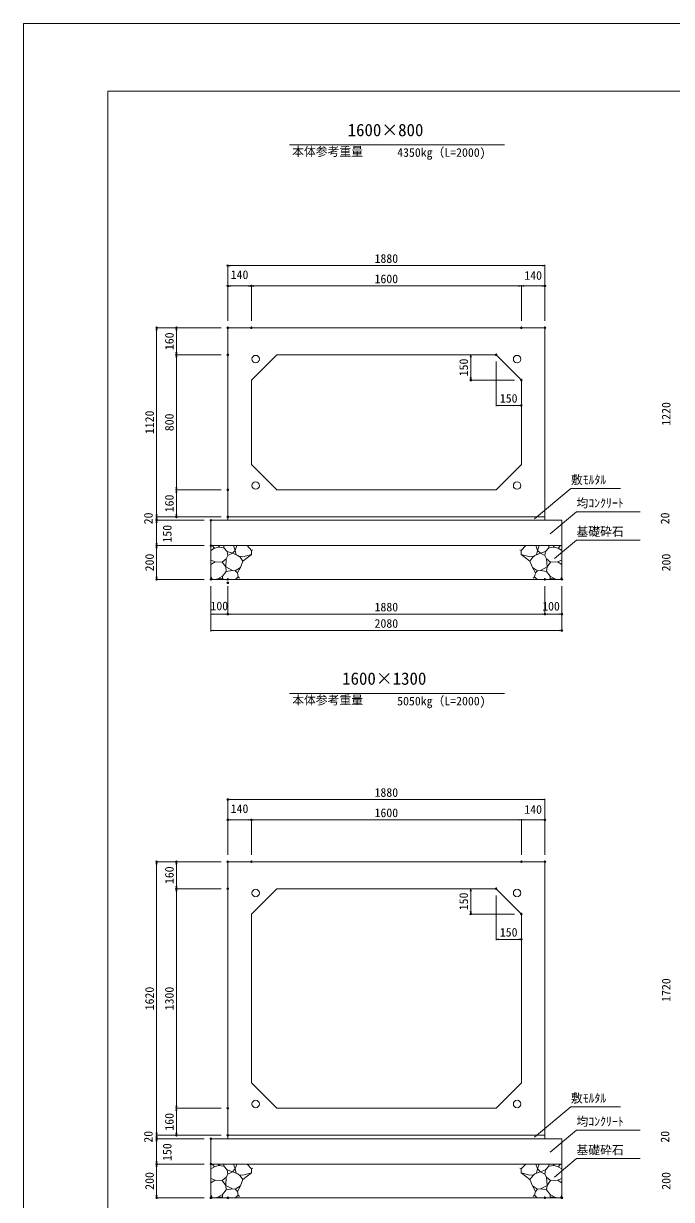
# Model space of a CAD drawing. Units: millimetres on the paper. Extents: x 0 to 841, y 0 to 594.
# Drawn here: x 0 to 192, y 245.9 to 594 of the extents above; entities that cross this region are included whole.
import ezdxf
from ezdxf.enums import TextEntityAlignment as Align

# ---------------------------------------------------------------- set-up
doc = ezdxf.new("R2010")
doc.units = ezdxf.units.MM
doc.header["$PDMODE"] = 32
doc.header["$PDSIZE"] = 0.5
for name, color, linetype, lineweight in [('D-STR-DIM（寸法）', 7, 'Continuous', 18), ('D-STR-HTXT（旗揚げ）', 4, 'Continuous', 18), ('D-STR-STR1（構造物）', 7, 'Continuous', 18), ('D-STR-STRn（構造物）', 5, 'Continuous', 18), ('D-STR（構造物外形線）', 1, 'Continuous', 18), ('D-TTL(外枠）', 2, 'Continuous', 18), ('DEFPOINTS_2', 8, 'Continuous', 18)]:
    doc.layers.add(name, color=color, linetype=linetype, lineweight=lineweight)
doc.layers.add('D-STR-TXT（文字）', color=7, linetype='Continuous')
doc.styles.add('ＭＳ ゴシック', font='')
doc.styles.get('ＭＳ ゴシック').set_extended_font_data('MS Gothic')

# ---------------------------------------------------------------- blocks, each defined once
blk = doc.blocks.new('-000-open_arrow')
at = {"color": 7, "linetype": 'Continuous', "lineweight": 9}
for p, q in [((-7.5, 1.25), (0, 0)), ((0, 0), (-7.5, -1.25))]:
    blk.add_line(p, q, dxfattribs=at)
at = {"color": 9, "linetype": 'Continuous', "lineweight": 18}
blk.add_line((0, 0), (-1, 0), dxfattribs=at)

msp = doc.modelspace()

# ---------------------------------------------------------------- linework, layer by layer
at = {"layer": 'D-STR-DIM（寸法）'}
for p, q in [((60.529, 505.937), (60.529, 522.578)), ((154.429, 522.328), (60.629, 522.328)), ((154.529, 505.937), (154.529, 522.578)), ((60.529, 505.937), (60.529, 516.562)), ((67.429, 516.312), (60.629, 516.312)), ((67.529, 505.937), (67.529, 516.562)), ((67.529, 505.937), (67.529, 516.562)), ((147.429, 516.312), (67.629, 516.312)), ((147.529, 505.937), (147.529, 516.562)), ((147.529, 505.937), (147.529, 516.562)), ((147.629, 516.312), (154.429, 516.312)), ((154.529, 505.937), (154.529, 516.562)), ((58.529, 503.937), (39.193, 503.937)), ((39.443, 448.037), (39.443, 503.837)), ((58.529, 503.937), (45.058, 503.937)), ((45.308, 496.037), (45.308, 503.837)), ((58.529, 495.937), (45.058, 495.937)), ((58.529, 495.937), (45.058, 495.937)), ((45.308, 456.037), (45.308, 495.837)), ((138.029, 495.937), (132.279, 495.937)), ((132.529, 495.837), (132.529, 488.537)), ((140.029, 493.937), (140.029, 480.687)), ((145.529, 488.437), (132.279, 488.437)), ((147.529, 486.437), (147.529, 480.687)), ((140.129, 480.937), (147.429, 480.937)), ((58.529, 455.937), (45.058, 455.937)), ((58.529, 455.937), (45.058, 455.937)), ((45.308, 455.837), (45.308, 448.037)), ((58.529, 447.937), (39.193, 447.937)), ((58.529, 447.937), (39.193, 447.937)), ((53.529, 446.937), (39.193, 446.937)), ((53.529, 446.937), (39.193, 446.937)), ((39.443, 447.837), (39.443, 447.037)), ((39.443, 446.837), (39.443, 439.537)), ((58.529, 447.937), (45.058, 447.937)), ((53.529, 439.437), (39.193, 439.437)), ((53.529, 439.437), (39.193, 439.437)), ((39.443, 439.337), (39.443, 429.537)), ((53.529, 429.437), (39.193, 429.437)), ((55.529, 427.437), (55.529, 418.9)), ((55.529, 427.437), (55.529, 414.047)), ((60.529, 427.437), (60.529, 418.9)), ((60.529, 426.437), (60.529, 418.9)), ((154.529, 427.437), (154.529, 418.9)), ((154.529, 427.437), (154.529, 418.9)), ((159.529, 427.437), (159.529, 414.047)), ((159.529, 427.437), (159.529, 418.9)), ((55.629, 419.15), (60.429, 419.15)), ((60.629, 419.15), (154.429, 419.15)), ((154.629, 419.15), (159.429, 419.15)), ((55.629, 414.297), (159.429, 414.297)), ((60.529, 347.86), (60.529, 364.501)), ((154.429, 364.251), (60.629, 364.251)), ((154.529, 347.86), (154.529, 364.501)), ((60.529, 347.86), (60.529, 358.485)), ((67.429, 358.235), (60.629, 358.235)), ((67.529, 347.86), (67.529, 358.485)), ((67.529, 347.86), (67.529, 358.485)), ((147.429, 358.235), (67.629, 358.235)), ((147.529, 347.86), (147.529, 358.485)), ((147.529, 347.86), (147.529, 358.485)), ((147.629, 358.235), (154.429, 358.235)), ((154.529, 347.86), (154.529, 358.485)), ((58.529, 345.86), (39.193, 345.86)), ((39.443, 264.96), (39.443, 345.76)), ((58.529, 345.86), (45.058, 345.86)), ((45.308, 337.96), (45.308, 345.76)), ((58.529, 337.86), (45.058, 337.86)), ((58.529, 337.86), (45.058, 337.86)), ((45.308, 272.96), (45.308, 337.76)), ((138.029, 337.86), (132.279, 337.86)), ((132.529, 337.76), (132.529, 330.46)), ((140.029, 335.86), (140.029, 322.61)), ((145.529, 330.36), (132.279, 330.36)), ((147.529, 328.36), (147.529, 322.61)), ((140.129, 322.86), (147.429, 322.86)), ((58.529, 272.86), (45.058, 272.86)), ((58.529, 272.86), (45.058, 272.86)), ((45.308, 272.76), (45.308, 264.96)), ((58.529, 264.86), (39.193, 264.86)), ((58.529, 264.86), (39.193, 264.86)), ((39.443, 264.76), (39.443, 263.96)), ((58.529, 264.86), (45.058, 264.86)), ((53.529, 263.86), (39.193, 263.86)), ((53.529, 263.86), (39.193, 263.86)), ((39.443, 263.76), (39.443, 256.46)), ((53.529, 256.36), (39.193, 256.36)), ((53.529, 256.36), (39.193, 256.36)), ((39.443, 256.26), (39.443, 246.46)), ((53.529, 246.36), (39.193, 246.36))]:
    msp.add_line(p, q, dxfattribs=at)
for p in [(60.529, 522.328), (60.529, 516.312), (67.529, 516.312), (154.529, 516.312), (39.443, 503.937), (45.308, 503.937), (60.529, 503.937), (60.529, 503.937), (60.529, 503.937), (60.529, 503.937), (67.529, 503.937), (67.529, 503.937), (147.529, 503.937), (147.529, 503.937), (154.529, 503.937), (154.529, 503.937), (45.308, 495.937), (60.529, 495.937), (60.529, 495.937), (140.029, 495.937), (140.029, 495.937), (132.529, 488.437), (147.529, 488.437), (147.529, 488.437), (147.529, 480.937), (60.529, 455.937), (60.529, 455.937), (39.443, 446.937), (45.308, 447.937), (55.529, 446.937), (55.529, 446.937), (60.529, 447.937), (60.529, 447.937), (60.529, 447.937), (39.443, 439.437), (55.529, 439.437), (55.529, 439.437), (39.443, 429.437), (55.529, 429.437), (55.529, 429.437), (55.529, 429.437), (60.529, 429.437), (60.529, 428.437), (154.529, 429.437), (154.529, 429.437), (159.529, 429.437), (159.529, 429.437), (60.529, 419.15), (154.529, 419.15), (159.529, 419.15), (159.529, 414.297), (60.529, 364.251), (60.529, 358.235), (67.529, 358.235), (154.529, 358.235), (39.443, 345.86), (45.308, 345.86), (60.529, 345.86), (60.529, 345.86), (60.529, 345.86), (60.529, 345.86), (67.529, 345.86), (67.529, 345.86), (147.529, 345.86), (147.529, 345.86), (154.529, 345.86), (154.529, 345.86), (45.308, 337.86), (60.529, 337.86), (60.529, 337.86), (140.029, 337.86), (140.029, 337.86), (132.529, 330.36), (147.529, 330.36), (147.529, 330.36), (147.529, 322.86), (60.529, 272.86), (60.529, 272.86), (45.308, 264.86), (60.529, 264.86), (60.529, 264.86), (60.529, 264.86), (39.443, 263.86), (55.529, 263.86), (55.529, 263.86), (39.443, 256.36), (55.529, 256.36), (55.529, 256.36), (39.443, 246.36), (55.529, 246.36), (55.529, 246.36), (55.529, 246.36), (60.529, 246.36), (154.529, 246.36), (154.529, 246.36), (159.529, 246.36), (159.529, 246.36)]:
    msp.add_point(p, dxfattribs=at)
at = {"layer": 'D-STR-HTXT（旗揚げ）'}
for p, q in [((78.781, 558.094), (142.565, 558.094)), ((151.463, 447.339), (162.196, 456.357)), ((176.857, 456.357), (162.196, 456.357)), ((156.055, 442.923), (163.854, 449.476)), ((182.779, 449.476), (163.854, 449.476)), ((157.38, 435.584), (163.854, 441.023)), ((182.717, 441.023), (163.854, 441.023)), ((78.781, 395.696), (142.565, 395.696)), ((151.463, 264.262), (162.196, 273.28)), ((176.857, 273.28), (162.196, 273.28)), ((156.055, 259.846), (163.854, 266.399)), ((182.779, 266.399), (163.854, 266.399)), ((157.38, 252.507), (163.854, 257.946)), ((182.717, 257.946), (163.854, 257.946))]:
    msp.add_line(p, q, dxfattribs=at)
at = {"layer": 'D-STR-STR1（構造物）'}
for centre in [(68.804, 494.662), (146.254, 494.662), (68.804, 457.212), (146.254, 457.212), (68.804, 336.585), (146.254, 336.585), (68.804, 274.135), (146.254, 274.135)]:
    msp.add_circle(centre, 1.1, dxfattribs=at)
at = {"layer": 'D-STR-STRn（構造物）'}
for p, q in [((55.529, 446.937), (159.529, 446.937)), ((55.529, 446.937), (55.529, 429.437)), ((60.529, 447.937), (60.529, 446.937)), ((154.529, 447.937), (154.529, 446.937)), ((159.529, 446.937), (159.529, 429.437)), ((55.529, 439.437), (159.529, 439.437)), ((56.594, 438.646), (55.93, 439.437)), ((57.764, 439.023), (56.594, 438.646)), ((57.764, 439.023), (58.146, 439.437)), ((59.38, 438.763), (57.764, 439.023)), ((59.38, 438.763), (59.344, 439.437)), ((60.355, 437.701), (59.38, 438.763)), ((62.251, 439.437), (62.705, 438.001)), ((62.705, 438.001), (63.265, 439.437)), ((66.254, 439.437), (67.547, 437.996)), ((148.804, 439.437), (147.512, 437.996)), ((152.353, 438.001), (151.793, 439.437)), ((152.808, 439.437), (152.353, 438.001)), ((154.703, 437.701), (155.678, 438.763)), ((155.678, 438.763), (155.715, 439.437)), ((155.678, 438.763), (157.295, 439.023)), ((157.295, 439.023), (156.912, 439.437)), ((157.295, 439.023), (158.465, 438.646)), ((158.465, 438.646), (159.128, 439.437)), ((56.594, 438.646), (55.529, 438.02)), ((58.862, 434.584), (60.062, 435.516)), ((59.92, 433.116), (60.062, 435.516)), ((60.062, 435.516), (60.532, 436.461)), ((60.532, 436.461), (60.355, 437.701)), ((61.902, 437.168), (60.355, 437.701)), ((60.532, 436.461), (61.902, 437.168)), ((62.705, 438.001), (61.902, 437.168)), ((61.902, 437.168), (63.555, 436.556)), ((62.705, 438.001), (63.018, 436.755)), ((63.555, 436.556), (64.168, 435.975)), ((63.861, 436.266), (64.984, 436.157)), ((64.168, 435.975), (64.994, 434.873)), ((64.984, 436.157), (67.547, 436.814)), ((64.994, 434.873), (67.547, 436.814)), ((67.547, 437.996), (67.984, 438.214)), ((67.547, 437.996), (67.547, 436.814)), ((67.547, 436.814), (67.597, 436.802)), ((147.512, 437.996), (147.074, 438.214)), ((147.512, 436.814), (147.462, 436.802)), ((147.512, 437.996), (147.512, 436.814)), ((150.075, 436.157), (147.512, 436.814)), ((150.064, 434.873), (147.512, 436.814)), ((150.891, 435.975), (150.064, 434.873)), ((151.197, 436.266), (150.075, 436.157)), ((151.503, 436.556), (150.891, 435.975)), ((153.157, 437.168), (151.503, 436.556)), ((152.353, 438.001), (152.041, 436.755)), ((152.353, 438.001), (153.157, 437.168)), ((153.157, 437.168), (154.703, 437.701)), ((154.526, 436.461), (153.157, 437.168)), ((154.526, 436.461), (154.703, 437.701)), ((154.997, 435.516), (154.526, 436.461)), ((155.139, 433.116), (154.997, 435.516)), ((156.196, 434.584), (154.997, 435.516)), ((158.465, 438.646), (159.529, 438.02)), ((56.825, 434.618), (55.529, 435.164)), ((55.529, 433.881), (56.825, 434.618)), ((56.825, 434.618), (58.862, 434.584)), ((59.92, 433.116), (58.862, 434.584)), ((58.947, 430.368), (60.047, 431.763)), ((60.047, 431.763), (59.92, 433.116)), ((59.92, 433.116), (61.906, 432.041)), ((61.906, 432.041), (60.047, 431.763)), ((62.745, 431.978), (61.906, 432.041)), ((64.267, 432.93), (62.745, 431.978)), ((62.745, 431.978), (63.378, 431.329)), ((63.378, 431.329), (64.267, 432.93)), ((64.994, 434.873), (64.267, 432.93)), ((150.064, 434.873), (150.792, 432.93)), ((151.68, 431.329), (150.792, 432.93)), ((150.792, 432.93), (152.313, 431.978)), ((152.313, 431.978), (151.68, 431.329)), ((152.313, 431.978), (153.152, 432.041)), ((155.139, 433.116), (153.152, 432.041)), ((153.152, 432.041), (155.012, 431.763)), ((155.012, 431.763), (155.139, 433.116)), ((156.112, 430.368), (155.012, 431.763)), ((155.139, 433.116), (156.196, 434.584)), ((158.233, 434.618), (156.196, 434.584)), ((158.233, 434.618), (159.529, 435.164)), ((159.529, 433.881), (158.233, 434.618)), ((55.956, 429.437), (55.529, 430.326)), ((55.529, 429.437), (159.529, 429.437)), ((57.583, 429.62), (56.824, 429.437)), ((57.583, 429.62), (58.947, 430.368)), ((58.84, 429.667), (57.583, 429.62)), ((59.364, 429.437), (58.84, 429.667)), ((58.947, 430.368), (58.973, 429.672)), ((62.862, 429.437), (63.616, 430.19)), ((63.616, 430.19), (63.378, 431.329)), ((63.616, 430.19), (64.006, 429.827)), ((151.443, 430.19), (151.053, 429.827)), ((151.443, 430.19), (151.68, 431.329)), ((152.196, 429.437), (151.443, 430.19)), ((155.694, 429.437), (156.219, 429.667)), ((156.112, 430.368), (156.086, 429.672)), ((157.476, 429.62), (156.112, 430.368)), ((156.219, 429.667), (157.476, 429.62)), ((157.476, 429.62), (158.234, 429.437)), ((159.103, 429.437), (159.529, 430.326)), ((60.529, 264.86), (60.529, 263.86)), ((154.529, 264.86), (154.529, 263.86)), ((55.529, 263.86), (159.529, 263.86)), ((55.529, 263.86), (55.529, 246.36)), ((159.529, 263.86), (159.529, 246.36)), ((55.529, 256.36), (159.529, 256.36)), ((56.594, 255.569), (55.529, 254.943)), ((56.594, 255.569), (55.93, 256.36)), ((57.764, 255.946), (56.594, 255.569)), ((57.764, 255.946), (58.146, 256.36)), ((59.38, 255.686), (57.764, 255.946)), ((59.38, 255.686), (59.344, 256.36)), ((60.355, 254.624), (59.38, 255.686)), ((60.532, 253.384), (60.355, 254.624)), ((61.902, 254.091), (60.355, 254.624)), ((62.705, 254.924), (61.902, 254.091)), ((62.251, 256.36), (62.705, 254.924)), ((62.705, 254.924), (63.265, 256.36)), ((62.705, 254.924), (63.018, 253.678)), ((66.254, 256.36), (67.547, 254.919)), ((67.547, 254.919), (67.984, 255.137)), ((67.547, 254.919), (67.547, 253.737)), ((147.512, 254.919), (147.074, 255.137)), ((148.804, 256.36), (147.512, 254.919)), ((147.512, 254.919), (147.512, 253.737)), ((152.353, 254.924), (151.793, 256.36)), ((152.353, 254.924), (152.041, 253.678)), ((152.808, 256.36), (152.353, 254.924)), ((152.353, 254.924), (153.157, 254.091)), ((153.157, 254.091), (154.703, 254.624)), ((154.526, 253.384), (154.703, 254.624)), ((154.703, 254.624), (155.678, 255.686)), ((155.678, 255.686), (155.715, 256.36)), ((155.678, 255.686), (157.295, 255.946)), ((157.295, 255.946), (156.912, 256.36)), ((157.295, 255.946), (158.465, 255.569)), ((158.465, 255.569), (159.128, 256.36)), ((158.465, 255.569), (159.529, 254.943)), ((56.825, 251.541), (55.529, 252.087)), ((55.529, 250.804), (56.825, 251.541)), ((56.825, 251.541), (58.862, 251.507)), ((58.862, 251.507), (60.062, 252.439)), ((59.92, 250.039), (58.862, 251.507)), ((59.92, 250.039), (60.062, 252.439)), ((60.062, 252.439), (60.532, 253.384)), ((60.532, 253.384), (61.902, 254.091)), ((61.902, 254.091), (63.555, 253.479)), ((63.555, 253.479), (64.168, 252.898)), ((63.861, 253.189), (64.984, 253.08)), ((64.168, 252.898), (64.994, 251.796)), ((64.994, 251.796), (64.267, 249.853)), ((64.984, 253.08), (67.547, 253.737)), ((64.994, 251.796), (67.547, 253.737)), ((67.547, 253.737), (67.597, 253.725)), ((147.512, 253.737), (147.462, 253.725)), ((150.075, 253.08), (147.512, 253.737)), ((150.064, 251.796), (147.512, 253.737)), ((150.891, 252.898), (150.064, 251.796)), ((150.064, 251.796), (150.792, 249.853)), ((151.197, 253.189), (150.075, 253.08)), ((151.503, 253.479), (150.891, 252.898)), ((153.157, 254.091), (151.503, 253.479)), ((154.526, 253.384), (153.157, 254.091)), ((154.997, 252.439), (154.526, 253.384)), ((155.139, 250.039), (154.997, 252.439)), ((156.196, 251.507), (154.997, 252.439)), ((155.139, 250.039), (156.196, 251.507)), ((158.233, 251.541), (156.196, 251.507)), ((158.233, 251.541), (159.529, 252.087)), ((159.529, 250.804), (158.233, 251.541)), ((55.956, 246.36), (55.529, 247.249)), ((57.583, 246.543), (58.947, 247.291)), ((58.947, 247.291), (60.047, 248.686)), ((58.947, 247.291), (58.973, 246.595)), ((60.047, 248.686), (59.92, 250.039)), ((59.92, 250.039), (61.906, 248.964)), ((61.906, 248.964), (60.047, 248.686)), ((62.745, 248.901), (61.906, 248.964)), ((64.267, 249.853), (62.745, 248.901)), ((62.745, 248.901), (63.378, 248.252)), ((63.378, 248.252), (64.267, 249.853)), ((63.616, 247.113), (63.378, 248.252)), ((151.68, 248.252), (150.792, 249.853)), ((150.792, 249.853), (152.313, 248.901)), ((151.443, 247.113), (151.68, 248.252)), ((152.313, 248.901), (151.68, 248.252)), ((152.313, 248.901), (153.152, 248.964)), ((155.139, 250.039), (153.152, 248.964)), ((153.152, 248.964), (155.012, 248.686)), ((155.012, 248.686), (155.139, 250.039)), ((156.112, 247.291), (155.012, 248.686)), ((156.112, 247.291), (156.086, 246.595)), ((157.476, 246.543), (156.112, 247.291)), ((159.103, 246.36), (159.529, 247.249)), ((55.529, 246.36), (159.529, 246.36)), ((57.583, 246.543), (56.824, 246.36)), ((58.84, 246.59), (57.583, 246.543)), ((59.364, 246.36), (58.84, 246.59)), ((62.862, 246.36), (63.616, 247.113)), ((63.616, 247.113), (64.006, 246.75)), ((151.443, 247.113), (151.053, 246.75)), ((152.196, 246.36), (151.443, 247.113)), ((155.694, 246.36), (156.219, 246.59)), ((156.219, 246.59), (157.476, 246.543)), ((157.476, 246.543), (158.234, 246.36))]:
    msp.add_line(p, q, dxfattribs=at)
at = {"layer": 'D-STR（構造物外形線）'}
for p, q in [((60.529, 503.937), (154.529, 503.937)), ((60.529, 447.937), (60.529, 503.937)), ((154.529, 503.937), (154.529, 447.937)), ((67.529, 488.437), (75.029, 495.937)), ((75.029, 495.937), (140.029, 495.937)), ((140.029, 495.937), (147.529, 488.437)), ((67.529, 463.437), (67.529, 488.437)), ((147.529, 488.437), (147.529, 463.437)), ((75.029, 455.937), (67.529, 463.437)), ((147.529, 463.437), (140.029, 455.937)), ((140.029, 455.937), (75.029, 455.937)), ((154.529, 447.937), (60.529, 447.937)), ((60.529, 345.86), (154.529, 345.86)), ((60.529, 264.86), (60.529, 345.86)), ((154.529, 345.86), (154.529, 264.86)), ((67.529, 330.36), (75.029, 337.86)), ((75.029, 337.86), (140.029, 337.86)), ((140.029, 337.86), (147.529, 330.36)), ((67.529, 280.36), (67.529, 330.36)), ((147.529, 330.36), (147.529, 280.36)), ((75.029, 272.86), (67.529, 280.36)), ((147.529, 280.36), (140.029, 272.86)), ((140.029, 272.86), (75.029, 272.86)), ((154.529, 264.86), (60.529, 264.86))]:
    msp.add_line(p, q, dxfattribs=at)
at = {"layer": 'D-TTL(外枠）'}
for p, q in [((25, 574), (820, 574)), ((25, 20), (25, 574))]:
    msp.add_line(p, q, dxfattribs=at)
at = {"layer": 'DEFPOINTS_2'}
for p, q in [((0, 0), (0, 594)), ((0, 594), (841, 594))]:
    msp.add_line(p, q, dxfattribs=at)

# ---------------------------------------------------------------- block references
at = {"layer": 'D-STR-DIM（寸法）', "xscale": 0.1, "yscale": 0.1}
for p, rotation in [((60.529, 522.328), 180), ((60.529, 516.312), 180), ((67.529, 516.312), 180), ((147.529, 516.312), 180), ((39.443, 503.937), 90), ((45.308, 503.937), 90), ((45.308, 495.937), 270), ((45.308, 495.937), 90), ((132.529, 495.937), 90), ((132.529, 488.437), 270), ((140.029, 480.937), 180), ((45.308, 455.937), 270), ((45.308, 455.937), 90), ((39.443, 447.937), 270), ((39.443, 447.937), 90), ((39.443, 446.937), 270), ((39.443, 446.937), 90), ((45.308, 447.937), 270), ((39.443, 439.437), 270), ((39.443, 439.437), 90), ((39.443, 429.437), 270), ((55.529, 419.15), 180), ((60.529, 419.15), 180), ((154.529, 419.15), 180), ((55.529, 414.297), 180), ((60.529, 364.251), 180), ((60.529, 358.235), 180), ((67.529, 358.235), 180), ((147.529, 358.235), 180), ((39.443, 345.86), 90), ((45.308, 345.86), 90), ((45.308, 337.86), 270), ((45.308, 337.86), 90), ((132.529, 337.86), 90), ((132.529, 330.36), 270), ((140.029, 322.86), 180), ((45.308, 272.86), 270), ((45.308, 272.86), 90), ((39.443, 264.86), 270), ((39.443, 264.86), 90), ((39.443, 263.86), 270), ((45.308, 264.86), 270), ((39.443, 263.86), 90), ((39.443, 256.36), 270), ((39.443, 256.36), 90), ((39.443, 246.36), 270)]:
    msp.add_blockref('-000-open_arrow', p, dxfattribs=dict(at, rotation=rotation))
for p in [(154.529, 522.328), (67.529, 516.312), (147.529, 516.312), (154.529, 516.312), (147.529, 480.937), (60.529, 419.15), (154.529, 419.15), (159.529, 419.15), (159.529, 414.297), (154.529, 364.251), (67.529, 358.235), (147.529, 358.235), (154.529, 358.235), (147.529, 322.86)]:
    msp.add_blockref('-000-open_arrow', p, dxfattribs=at)

# ---------------------------------------------------------------- texts
at = {"layer": 'D-STR-DIM（寸法）', "style": 'ＭＳ ゴシック'}
for s, p in [('1880', (104.029, 522.378)), ('140', (61.404, 517.59)), ('1600', (104.029, 516.362)), ('140', (148.404, 517.358)), ('150', (141.154, 480.987)), ('100', (55.404, 419.528)), ('1880', (104.029, 419.2)), ('100', (153.697, 419.444)), ('2080', (104.029, 414.347)), ('1880', (104.029, 364.301)), ('140', (61.404, 359.513)), ('140', (148.404, 359.281)), ('1600', (104.029, 358.285)), ('150', (141.154, 322.91))]:
    msp.add_text(s, height=2.566, dxfattribs=at).set_placement(p, align=Align.BOTTOM_LEFT)
for s, p in [('160', (45.258, 497.312)), ('150', (132.479, 489.562)), ('1220', (192.481, 474.937)), ('1120', (39.393, 472.437)), ('800', (45.258, 473.312)), ('160', (45.258, 449.312)), ('20', (39.048, 445.751)), ('20', (192.136, 445.751)), ('150', (44.629, 440.341)), ('200', (39.393, 431.812)), ('200', (192.481, 431.812)), ('160', (45.258, 339.235)), ('150', (132.479, 331.485)), ('1720', (192.481, 304.36)), ('1620', (39.393, 301.86)), ('1300', (45.258, 301.86)), ('160', (45.258, 266.235)), ('20', (39.048, 262.674)), ('20', (192.136, 262.674)), ('150', (44.629, 257.264)), ('200', (39.393, 248.735)), ('200', (192.481, 248.735))]:
    msp.add_text(s, height=2.566, rotation=90, dxfattribs=at).set_placement(p, align=Align.BOTTOM_LEFT)
at = {"layer": 'D-STR-TXT（文字）', "style": 'ＭＳ ゴシック'}
for s, height, p in [('1600×800', 3.666, (96.054, 559.543)), ('本体参考重量', 2.566, (79.612, 554.028)), ('4350kg（L=2000)', 2.566, (110.732, 553.764)), ('敷ﾓﾙﾀﾙ', 2.566, (162.196, 456.857)), ('均ｺﾝｸﾘｰﾄ', 2.566, (163.854, 449.976)), ('基礎砕石', 2.566, (163.854, 441.523)), ('1600×1300', 3.666, (94.43, 397.144)), ('本体参考重量', 2.566, (79.612, 391.629)), ('5050kg（L=2000)', 2.566, (110.732, 391.365)), ('敷ﾓﾙﾀﾙ', 2.566, (162.196, 273.78)), ('均ｺﾝｸﾘｰﾄ', 2.566, (163.854, 266.899)), ('基礎砕石', 2.566, (163.854, 258.446))]:
    msp.add_text(s, height=height, dxfattribs=at).set_placement(p, align=Align.BOTTOM_LEFT)

doc.saveas('drawing.dxf')
